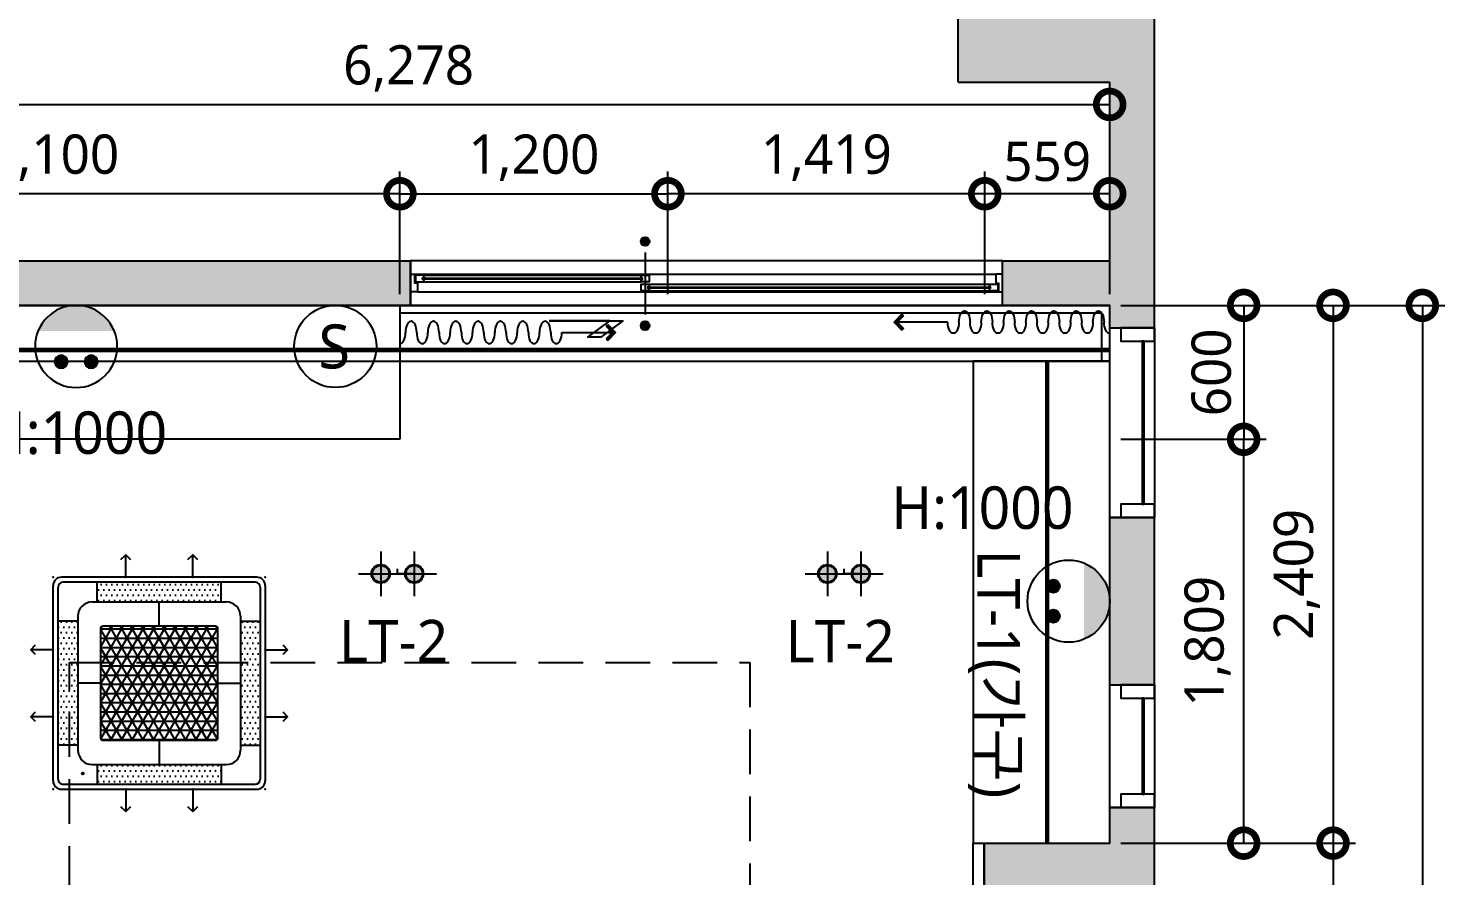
# Model space of a CAD drawing. Extents: x 11477420 to 23072185, y -28506554 to -14238804.
# Drawn here: x 11533032 to 11539374, y -14272349 to -14268553 of the extents above; entities that cross this region are included whole.
import ezdxf
from ezdxf.enums import TextEntityAlignment as Align

# ---------------------------------------------------------------- set-up
doc = ezdxf.new("R2010")
doc.units = 0
doc.header["$LTSCALE"] = 50
doc.header["$MEASUREMENT"] = 0
doc.linetypes.add('DH-HID2', pattern=[1.2000000000000002, 0.8, -0.4])
doc.linetypes.add('HIDDEN', pattern=[0.375, 0.25, -0.125])
doc.layers.get('0').update_dxf_attribs({"linetype": 'CONTINUOUS'})
doc.layers.get('DEFPOINTS').update_dxf_attribs({"linetype": 'CONTINUOUS'})
for name, color, linetype in [('01. F-소품', 3, 'CONTINUOUS'), ('06-LIGHT', 4, 'CONTINUOUS'), ('07-DIM WAL', 5, 'CONTINUOUS'), ('1.천장.벽체선(내벽)', 3, 'CONTINUOUS'), ('2.글자선', 60, 'CONTINUOUS'), ('2CONTINUOUS', 2, 'CONTINUOUS'), ('3 가구-붙박이', 6, 'CONTINUOUS'), ('8.패턴선', 8, 'CONTINUOUS'), ('C-WIN', 4, 'CONTINUOUS'), ('CO-DOOR', 8, 'CONTINUOUS'), ('DVM_INDOOR', 7, 'CONTINUOUS'), ('DVM_UNIT_BP', 7, 'CONTINUOUS'), ('DVM_UNIT_DP', 4, 'CONTINUOUS'), ('DVM_UNIT_LP', 3, 'CONTINUOUS'), ('FINISH', 6, 'CONTINUOUS'), ('FU-FURM', 251, 'DH-HID2'), ('Layer2', 51, 'CONTINUOUS'), ('RC-LIGHT', 7, 'CONTINUOUS'), ('설비', 7, 'CONTINUOUS')]:
    doc.layers.add(name, color=color, linetype=linetype)
doc.styles.add('DAWIN', font='NanumSquareR.ttf')
doc.styles.add('맑은 고딕', font='malgun.ttf')
doc.styles.add('코레일둥고', font='Korail_Round_Gothic_Medium.ttf')
doc.dimstyles.new('80', dxfattribs={"dimscale": 80, "dimtxt": 2.2, "dimasz": 3, "dimexe": 1.25, "dimexo": 0.625, "dimtad": 1, "dimdec": 0, "dimzin": 0, "dimdsep": 46, "dimlunit": 6, "dimtxsty": 'DAWIN', "dimblk1": 'DOTSMALL', "dimblk2": 'DOTSMALL', "dimsah": 1, "dimcen": 0.001, "dimclrd": 1, "dimclre": 1, "dimclrt": 3, "dimadec": 0, "dimazin": 0, "dimtfac": 1, "dimtdec": 0, "dimtix": 1, "dimtmove": 2, "dimatfit": 3, "dimldrblk": 'DOTSMALL', "dimfxl": 0, "dimtolj": 1, "dimtzin": 0, "dimarcsym": 0})

# ---------------------------------------------------------------- blocks, each defined once
blk = doc.blocks.new('flooor')
at = {"layer": '8.패턴선', "ltscale": 30}
h = blk.add_hatch(color=256, dxfattribs=at)
h.dxf.hatch_style = 1
h.paths.add_polyline_path([(11507656.7974163, -14172891.8045588), (11491856.7974163, -14172891.8045588), (11491856.7974163, -14188496.8045588), (11492056.79741629, -14188496.8045588), (11492056.7974163, -14187881.8045588), (11492216.7974163, -14187881.8045588), (11492216.7974163, -14187096.8045588), (11492056.7974163, -14187096.8045588), (11492056.7974163, -14177741.8045588), (11494956.7974163, -14177741.8045588), (11494956.7974163, -14177541.8045588), (11492056.7974163, -14177541.8045588), (11492056.7974163, -14173091.8045588), (11494756.7974163, -14173091.8045588), (11494756.79741629, -14176541.8045588), (11494956.79741629, -14176541.8045588), (11494956.7974163, -14173091.8045588), (11500056.79741629, -14173091.8045588), (11500056.7974163, -14176141.8045588), (11500256.7974163, -14176141.8045588), (11500256.79741629, -14173091.8045588), (11503456.79741629, -14173091.8045588), (11503456.7974163, -14176141.8045588), (11503656.7974163, -14176141.8045588), (11503656.7974163, -14175391.8045588), (11504256.7974163, -14175391.80455879), (11504256.7974163, -14175302.32121792), (11504246.7974163, -14175302.32121792), (11504246.7974163, -14175262.32121792), (11504256.7974163, -14175191.8045588), (11503656.79741629, -14175191.8045588), (11503656.7974163, -14173091.8045588), (11505856.7974163, -14173091.8045588), (11505856.7974163, -14175191.8045588), (11505256.7974163, -14175191.8045588), (11505256.7974163, -14175262.32121792), (11505266.7974163, -14175262.32121792), (11505266.7974163, -14175316.8045588), (11505256.7974163, -14175316.8045588), (11505256.7974163, -14175391.8045588), (11506056.79741629, -14175391.8045588), (11506056.7974163, -14174691.8045588), (11509204.79741629, -14174691.8045588), (11509204.79741629, -14174491.8045588), (11506056.7974163, -14174491.8045588), (11506056.7974163, -14173091.8045588), (11507656.7974163, -14173091.8045588)])
h.paths.add_polyline_path([(11499856.7974163, -14177741.8045588), (11504356.7974163, -14177741.8045588), (11504356.7974163, -14177541.8045588), (11499106.7974163, -14177541.8045588), (11499106.7974163, -14177566.8045588), (11499106.7974163, -14177716.8045588), (11499106.7974163, -14177741.8045588), (11499106.7974163, -14177991.8045588), (11499856.7974163, -14177991.8045588)], flags=17)
h.paths.add_polyline_path([(11506056.79741629, -14177541.8045588), (11505856.79741629, -14177541.8045588), (11505356.7974163, -14177541.8045588), (11505356.7974163, -14177741.8045588), (11505356.7974163, -14177941.8045588), (11506056.7974163, -14177941.8045588)], flags=17)
h.paths.add_polyline_path([(11512534.7974163, -14172891.8045588), (11511656.7974163, -14172891.8045588), (11511656.7974163, -14173091.8045588), (11511656.7974163, -14173691.8045588), (11512334.7974163, -14173691.8045588), (11512334.7974163, -14174491.8045588), (11511854.79741629, -14174491.8045588), (11511854.79741629, -14174691.8045588), (11512334.7974163, -14174691.8045588), (11512334.7974163, -14174791.8045588), (11512534.7974163, -14174791.8045588)])
h.paths.add_polyline_path([(11512534.7974163, -14175641.8045588), (11512384.79741628, -14175641.8045588), (11512334.7974163, -14175641.8045588), (11512334.79741629, -14176391.8045588), (11512534.7974163, -14176391.8045588)])
h.paths.add_polyline_path([(11512534.7974163, -14176941.8045588), (11512384.7974163, -14176941.8045588), (11512334.79741629, -14176941.8045588), (11512334.7974163, -14177100.8045588), (11511772.7974163, -14177100.8045588), (11511772.7974163, -14177941.8045588), (11512334.7974163, -14177941.8045588), (11512334.7974163, -14178041.8045588), (11512534.7974163, -14178041.8045588)])
h.paths.add_polyline_path([(11512534.7974163, -14179271.8045588), (11512384.7974163, -14179271.8045588), (11512334.7974163, -14179271.8045588), (11512334.7974163, -14179836.8045588), (11512534.7974163, -14179836.8045588)])
h.paths.add_polyline_path([(11512256.7974163, -14184446.8045588), (11511656.7974163, -14184446.8045588), (11511656.7974163, -14185146.8045588), (11512256.7974163, -14185146.8045588)])
h.paths.add_polyline_path([(11507213.7974163, -14187066.8045588), (11506733.7974163, -14187066.8045588), (11506733.7974163, -14187846.8045588), (11507213.7974163, -14187846.8045588)], flags=17)
h.paths.add_polyline_path([(11499706.7974163, -14186781.8045588), (11499221.7974163, -14186781.8045588), (11499221.7974163, -14187556.8045588), (11499706.7974163, -14187556.8045588)], flags=17)
at = {"layer": 'C-WIN', "ltscale": 30}
h = blk.add_hatch(color=256, dxfattribs=at)
h.dxf.hatch_style = 1
edge = h.paths.add_edge_path()
edge.add_arc((11510254.79741629, -14174405.67259649), 20, 0, 360)
h = blk.add_hatch(color=256, dxfattribs=at)
h.dxf.hatch_style = 1
edge = h.paths.add_edge_path()
edge.add_arc((11510254.79741629, -14174782.67947588), 20, 0, 360, ccw=False)
at = {"layer": '2CONTINUOUS', "ltscale": 30}
for p, q in [((11511656.7974163, -14173691.8045588), (11511656.7974163, -14172891.8045588)), ((11512534.7974163, -14174791.8045588), (11512534.7974163, -14172891.8045588)), ((11511656.79741629, -14173691.8045588), (11512334.79741629, -14173691.8045588)), ((11512334.7974163, -14174491.8045588), (11512334.7974163, -14173691.8045588)), ((11506056.7974163, -14174491.8045588), (11509204.79741629, -14174491.8045588)), ((11509204.79741629, -14174691.8045588), (11509204.79741629, -14174491.8045588)), ((11511854.79741629, -14174491.8045588), (11512334.7974163, -14174491.8045588)), ((11511854.7974163, -14174691.8045588), (11511854.79741629, -14174491.8045588)), ((11506056.7974163, -14174691.8045588), (11509204.79741629, -14174691.8045588)), ((11511854.7974163, -14174691.8045588), (11512334.79741629, -14174691.8045588)), ((11512334.7974163, -14174791.8045588), (11512334.7974163, -14174691.8045588)), ((11512334.7974163, -14174791.8045588), (11512534.7974163, -14174791.8045588)), ((11512334.79741629, -14176391.8045588), (11512334.7974163, -14175641.8045588)), ((11512334.7974163, -14175641.8045588), (11512534.7974163, -14175641.8045588)), ((11512534.7974163, -14176391.8045588), (11512534.7974163, -14175641.8045588)), ((11512334.7974163, -14176391.8045588), (11512534.7974163, -14176391.8045588)), ((11512334.7974163, -14177100.8045588), (11512334.79741629, -14176941.8045588)), ((11512334.7974163, -14176941.8045588), (11512534.7974163, -14176941.8045588)), ((11512534.7974163, -14178041.8045588), (11512534.7974163, -14176941.8045588)), ((11511772.7974163, -14177100.8045588), (11512334.7974163, -14177100.8045588)), ((11511772.7974163, -14177941.8045588), (11511772.7974163, -14177100.8045588))]:
    blk.add_line(p, q, dxfattribs=at)
at = {"layer": 'C-WIN', "ltscale": 30}
for p, q in [((11510254.79741629, -14174455.67259649), (11510254.79741629, -14174732.67947588)), ((11509222.23304877, -14174551.8045588), (11511824.79741629, -14174551.80455879)), ((11509263.87540355, -14174556.75779859), (11510237.29741629, -14174556.75779859)), ((11509234.79741629, -14174592.89203416), (11509234.79741629, -14174590.8045588)), ((11509234.79741629, -14174631.8045588), (11511837.36178382, -14174631.80455879)), ((11509263.87540355, -14174586.75779859), (11510237.29741629, -14174586.75779859)), ((11510272.33355328, -14174597.12033679), (11511796.09271743, -14174597.12033678)), ((11510272.33355328, -14174627.12033679), (11511796.09271743, -14174627.12033678))]:
    blk.add_line(p, q, dxfattribs=at)
for points in [[(11509204.79741629, -14174691.8045588), (11511854.79741629, -14174691.8045588), (11511854.79741629, -14174491.8045588), (11509204.79741629, -14174491.8045588)], [(11509258.32870718, -14174568.53369275), (11509263.87540355, -14174566.75779859), (11509263.87540355, -14174556.75779859), (11509225.87540355, -14174556.75779859), (11509225.87540355, -14174586.75779859), (11509263.87540355, -14174586.75779859), (11509263.87540355, -14174576.75779859), (11509258.32870718, -14174574.98190442)], [(11510242.84411266, -14174568.53369275), (11510237.29741629, -14174566.75779859), (11510237.29741629, -14174556.75779859), (11510272.29741629, -14174556.75779859), (11510272.29741629, -14174586.75779859), (11510237.29741629, -14174586.75779859), (11510237.29741629, -14174576.75779859), (11510242.84411266, -14174574.98190442)], [(11510272.33355328, -14174627.12033679), (11510237.33355328, -14174627.12033679), (11510237.33355328, -14174597.12033679), (11510272.33355328, -14174597.12033679), (11510272.33355328, -14174607.12033679), (11510266.78685691, -14174608.89623096), (11510266.78685691, -14174615.34444263), (11510272.33355328, -14174617.12033679)], [(11511799.57391632, -14174614.12033678), (11510268.8523544, -14174614.12033679), (11510268.8523544, -14174610.12033679), (11511799.57391632, -14174610.12033678)], [(11511796.09271743, -14174607.12033678), (11511796.09271743, -14174597.12033678), (11511834.09271743, -14174597.12033678), (11511834.09271743, -14174627.12033678), (11511796.09271743, -14174627.12033678), (11511796.09271743, -14174617.12033678), (11511801.6394138, -14174615.34444262), (11511801.6394138, -14174608.89623095)], [(11512334.7974163, -14174791.8045588), (11512534.7974163, -14174791.8045588), (11512534.7974163, -14175641.8045588), (11512334.7974163, -14175641.8045588)], [(11512534.79741629, -14174851.8045588), (11512534.79741629, -14174791.8045588), (11512384.79741628, -14174791.8045588), (11512384.79741628, -14174851.8045588)], [(11512479.7974163, -14175581.8045588), (11512489.79741629, -14175581.8045588), (11512489.79741629, -14174851.8045588), (11512479.7974163, -14174851.8045588)], [(11512534.7974163, -14175641.8045588), (11512534.7974163, -14175581.8045588), (11512384.79741628, -14175581.8045588), (11512384.79741628, -14175641.8045588)], [(11512334.79741629, -14176391.8045588), (11512534.7974163, -14176391.8045588), (11512534.7974163, -14176941.8045588), (11512334.79741629, -14176941.8045588)], [(11512534.79741629, -14176451.8045588), (11512534.79741629, -14176391.8045588), (11512384.79741629, -14176391.8045588), (11512384.79741629, -14176451.8045588)], [(11512479.79741629, -14176881.8045588), (11512489.79741628, -14176881.8045588), (11512489.79741628, -14176451.8045588), (11512479.79741629, -14176451.8045588)], [(11512534.7974163, -14176941.8045588), (11512534.7974163, -14176881.8045588), (11512384.7974163, -14176881.8045588), (11512384.7974163, -14176941.8045588)]]:
    blk.add_lwpolyline(points, close=True, dxfattribs=at)
for points in [[(11509204.79741629, -14174560.8045588), (11509204.79741629, -14174551.8045588), (11509222.23304877, -14174551.8045588), (11509222.23304877, -14174590.8045588), (11509234.79741629, -14174590.8045588), (11509234.79741629, -14174631.8045588), (11509204.79741629, -14174631.8045588), (11509204.79741629, -14174622.8045588)], [(11510240.77861518, -14174573.75779859), (11509260.39420466, -14174573.75779859), (11509260.39420466, -14174569.75779859), (11510240.77861518, -14174569.75779859), (11510240.77861518, -14174573.75779859), (11510240.77861518, -14174569.75779859)], [(11509263.87540355, -14174565.96609551), (11509266.62153966, -14174567.34864787), (11509267.14806871, -14174568.33618527), (11509267.69467949, -14174569.75779859)], [(11509263.87540355, -14174577.54950166), (11509266.62153966, -14174576.1669493), (11509267.14806871, -14174575.1794119), (11509267.69467949, -14174573.75779859)], [(11510237.29741629, -14174565.96609551), (11510234.55128018, -14174567.34864787), (11510234.02475113, -14174568.33618527), (11510233.47814036, -14174569.75779859)], [(11510237.29741629, -14174577.54950166), (11510234.55128018, -14174576.1669493), (11510234.02475113, -14174575.1794119), (11510233.47814036, -14174573.75779859)], [(11511854.79741629, -14174560.88410936), (11511854.79741629, -14174551.80455879), (11511824.79741629, -14174551.80455879), (11511824.79741629, -14174592.88410936), (11511837.36178382, -14174592.88410936), (11511837.36178382, -14174631.80455879), (11511854.79741629, -14174631.80455879), (11511854.79741629, -14174622.88410936)], [(11510272.33355328, -14174606.32863372), (11510275.0796894, -14174607.71118608), (11510275.60621844, -14174608.69872348), (11510276.15282922, -14174610.12033679)], [(11510272.33355328, -14174617.91203987), (11510275.0796894, -14174616.52948751), (11510275.60621844, -14174615.54195011), (11510276.15282922, -14174614.12033679)], [(11511796.09271743, -14174606.32863371), (11511793.34658132, -14174607.71118607), (11511792.82005227, -14174608.69872347), (11511792.27344149, -14174610.12033678)], [(11511796.09271743, -14174617.91203986), (11511793.34658132, -14174616.5294875), (11511792.82005227, -14174615.5419501), (11511792.27344149, -14174614.12033678)]]:
    blk.add_lwpolyline(points, dxfattribs=at)
for centre in [(11510254.79741629, -14174405.67259649), (11510254.79741629, -14174782.67947588)]:
    blk.add_circle(centre, 20, dxfattribs=at)
at = {"layer": 'CO-DOOR', "color": 1}
blk.add_lwpolyline([(11509825.61709428, -14174761.8045588), (11510154.79741629, -14174761.8045588), (11510056.18275684, -14174834.0885344), (11509997.8472871, -14174834.0885344), (11510096.46194656, -14174761.8045588), (11509825.61709428, -14174761.8045588)], close=True, dxfattribs=at)
blk = doc.blocks.new('FFSFDF')
at = {"layer": '01. F-소품'}
blk.add_hatch(color=8, dxfattribs=at).paths.add_polyline_path([(1567672.875535599, 1746751.144263355), (1567679.946603411, 1746744.073195543), (1567715.30194247, 1746779.428534603), (1567679.946603411, 1746814.783873662), (1567672.875535599, 1746807.71280585), (1567701.159806846, 1746779.428534603)])
at = {"layer": '01. F-소품', "color": 8}
for p, q in [((1567474.763190625, 1746779.428534603), (1567701.159806846, 1746779.428534603)), ((1567672.875535599, 1746807.71280585), (1567679.946603411, 1746814.783873662)), ((1567672.875535599, 1746751.144263355), (1567679.946603411, 1746744.073195543))]:
    blk.add_line(p, q, dxfattribs=at)
for points in [[(1567672.875535599, 1746807.71280585), (1567701.159806846, 1746779.428534603), (1567672.875535599, 1746751.144263355)], [(1567679.946603411, 1746814.783873662), (1567715.30194247, 1746779.428534603), (1567679.946603411, 1746744.073195543)]]:
    blk.add_lwpolyline(points, dxfattribs=at)
for centre, start_param, end_param in [((1566799.763190625, 1746779.428534603), 1.570796326794897, 4.71238898038469), ((1566899.763190625, 1746779.428534603), 1.570796326794897, 4.71238898038469), ((1566999.763190625, 1746779.428534603), 1.570796326794897, 4.71238898038469), ((1567099.763190625, 1746779.428534603), 1.570796326794897, 4.71238898038469), ((1567199.763190625, 1746779.428534603), 1.570796326794897, 4.71238898038469), ((1567299.763190625, 1746779.428534603), 1.570796326794897, 4.71238898038469), ((1567399.763190625, 1746779.428534603), 1.570796326794897, 4.71238898038469), ((1566749.763190625, 1746779.428534603), 6.283185307179586, 7.853981633974483), ((1566849.763190625, 1746779.428534603), 4.71238898038469, 7.853981633974483), ((1566949.763190625, 1746779.428534603), 4.71238898038469, 7.853981633974483), ((1567049.763190625, 1746779.428534603), 4.71238898038469, 7.853981633974483), ((1567149.763190625, 1746779.428534603), 4.71238898038469, 7.853981633974483), ((1567249.763190625, 1746779.428534603), 4.71238898038469, 7.853981633974483), ((1567349.763190625, 1746779.428534603), 4.71238898038469, 7.853981633974483), ((1567449.763190625, 1746779.428534603), 4.71238898038469, 7.853981633974483)]:
    blk.add_ellipse(centre, major_axis=(-3.061616997868383e-15, -50), ratio=0.5, start_param=start_param, end_param=end_param, dxfattribs=at)
blk = doc.blocks.new('flooor2')
at = {"layer": '1.천장.벽체선(내벽)', "ltscale": 30}
blk.add_lwpolyline([(11537262.06578046, -14272203.4450068), (11537312.06578046, -14272203.4450068), (11537312.06578046, -14273044.4450068), (11537262.06578046, -14273044.4450068)], close=True, dxfattribs=at)
at = {"layer": '3 가구-붙박이', "color": 8}
for points in [[(11534696.06578046, -14270394.44500679), (11531716.06578046, -14270394.44500679), (11531716.06578046, -14269794.4450068), (11534696.06578046, -14269794.4450068)], [(11537262.06578046, -14272203.4450068), (11537874.06578046, -14272203.4450068), (11537874.06578046, -14270044.4450068), (11537262.06578046, -14270044.4450068)]]:
    blk.add_lwpolyline(points, close=True, dxfattribs=at)
at = {"layer": 'FINISH', "color": 8, "ltscale": 10}
blk.add_lwpolyline([(11531716.06578046, -14269794.4450068), (11531716.06578046, -14270044.4450068), (11537874.06578046, -14270044.4450068), (11537874.06578046, -14269794.4450068), (11531716.06578046, -14269794.4450068)], dxfattribs=at)
at = {"layer": 'FU-FURM', "color": 8, "ltscale": 5}
for p, q in [((11533216.06578046, -14271394.44500679), (11536262.06578046, -14271394.44500679)), ((11533216.06578046, -14274216.4450068), (11533216.06578046, -14271394.44500679)), ((11536262.06578046, -14271394.44500679), (11536262.06578046, -14274216.4450068))]:
    blk.add_line(p, q, dxfattribs=at)
blk.add_blockref('flooor', (25539.2683641687, -95102.64044799656))
at = {"color": 8}
blk.add_blockref('FFSFDF', (9967946.302589836, -16016695.31801491), dxfattribs=at)
blk = doc.blocks.new('HEY')
at = {"linetype": 'Continuous'}
h = blk.add_hatch(color=4, dxfattribs=at)
h.dxf.hatch_style = 1
edge = h.paths.add_edge_path()
edge.add_arc((66128.45685526496, 14191.75584110821), 37.5, 0, 360)
edge = h.paths.add_edge_path()
edge.add_arc((66128.45685526496, 14041.75584110821), 37.5, 0, 360)
at = {"color": 1, "linetype": 'Continuous'}
for p, q in [((66128.45685526496, 14291.75584110891), (66128.45685526496, 14091.75584110752)), ((66228.45685526589, 14191.75584110821), (66028.45685526403, 14191.75584110821)), ((66128.45685526496, 14141.75584110891), (66128.45685526496, 13941.75584110752)), ((66228.45685526589, 14041.75584110821), (66028.45685526403, 14041.75584110821))]:
    blk.add_line(p, q, dxfattribs=at)
blk.add_lwpolyline([(66128.45685526496, 14191.75584110821), (66128.45685526496, 14041.75584110821), (66128.45685526496, 14116.75584110821), (66151.21933196485, 14116.75584110821)], dxfattribs=at)
at = {"color": 4, "linetype": 'Continuous'}
for centre, radius in [((66128.45685526496, 14191.75584110821), 41.5), ((66128.45685526496, 14191.75584110821), 37.5), ((66128.45685526496, 14041.75584110821), 41.5), ((66128.45685526496, 14041.75584110821), 37.5)]:
    blk.add_circle(centre, radius, dxfattribs=at)
blk = doc.blocks.new('_DOTSMALL')
at = {"color": 0, "linetype": 'ByBlock', "const_width": 0.5}
blk.add_lwpolyline([(-0.0625, 0, 1), (0.0625, 0, 1)], format="xyb", close=True, dxfattribs=at)
blk = doc.blocks.new('*D289')
at = {"layer": '07-DIM WAL', "color": 1, "lineweight": -2, "ltscale": 30}
for p, q in [((11531596.06578052, -14269744.44500679), (11531596.06578052, -14268794.44500679)), ((11537874.06578051, -14269744.4450068), (11537874.06578051, -14268794.44500679)), ((11531596.06578052, -14268894.44500679), (11537874.06578051, -14268894.44500679))]:
    blk.add_line(p, q, dxfattribs=at)
at = {"layer": 'DEFPOINTS', "color": 0, "ltscale": 30}
for p in [(11537874.06578051, -14268894.44500679), (11531596.06578052, -14269794.44500679), (11537874.06578051, -14269794.4450068)]:
    blk.add_point(p, dxfattribs=at)
at = {"layer": '07-DIM WAL', "color": 1, "lineweight": -2, "ltscale": 30, "xscale": 240, "yscale": 240, "zscale": 240, "rotation": 180}
blk.add_blockref('_DOTSMALL', (11531596.06578052, -14268894.44500679), dxfattribs=at)
at = {"layer": '07-DIM WAL', "color": 1, "lineweight": -2, "ltscale": 30, "xscale": 240, "yscale": 240, "zscale": 240}
blk.add_blockref('_DOTSMALL', (11537874.06578051, -14268894.44500679), dxfattribs=at)
at = {"layer": '07-DIM WAL', "color": 3, "ltscale": 30, "insert": (11534735.06578052, -14268732.89392765), "char_height": 176, "attachment_point": 5, "style": 'DAWIN'}
blk.add_mtext('\\A1;6,278', dxfattribs=at)
blk = doc.blocks.new('*D290')
at = {"layer": '07-DIM WAL', "color": 1, "lineweight": -2, "ltscale": 30}
for p, q in [((11537314.70873421, -14269744.44500679), (11537314.70873421, -14269194.44500679)), ((11537874.06578052, -14269744.4450068), (11537874.06578052, -14269194.44500679)), ((11537874.06578052, -14269294.44500679), (11537314.70873421, -14269294.44500679))]:
    blk.add_line(p, q, dxfattribs=at)
at = {"layer": 'DEFPOINTS', "color": 0, "ltscale": 30}
for p in [(11537314.70873421, -14269294.44500679), (11537314.70873421, -14269794.44500679), (11537874.06578052, -14269794.4450068)]:
    blk.add_point(p, dxfattribs=at)
at = {"layer": '07-DIM WAL', "color": 1, "lineweight": -2, "ltscale": 30, "xscale": 240, "yscale": 240, "zscale": 240, "rotation": 180}
blk.add_blockref('_DOTSMALL', (11537314.70873421, -14269294.44500679), dxfattribs=at)
at = {"layer": '07-DIM WAL', "color": 1, "lineweight": -2, "ltscale": 30, "xscale": 240, "yscale": 240, "zscale": 240}
blk.add_blockref('_DOTSMALL', (11537874.06578052, -14269294.44500679), dxfattribs=at)
at = {"layer": '07-DIM WAL', "color": 3, "ltscale": 30, "insert": (11537594.38725737, -14269150.36730895), "char_height": 176, "attachment_point": 5, "style": 'DAWIN'}
blk.add_mtext('\\A1;559', dxfattribs=at)
blk = doc.blocks.new('*D291')
at = {"layer": '07-DIM WAL', "color": 1, "lineweight": -2, "ltscale": 30}
for p, q in [((11535896.06578051, -14269744.4450068), (11535896.06578051, -14269194.44500679)), ((11537314.70873421, -14269744.44500679), (11537314.70873421, -14269194.44500679)), ((11537314.70873421, -14269294.44500679), (11535896.06578051, -14269294.44500679))]:
    blk.add_line(p, q, dxfattribs=at)
at = {"layer": 'DEFPOINTS', "color": 0, "ltscale": 30}
for p in [(11535896.06578051, -14269294.44500679), (11535896.06578051, -14269794.4450068), (11537314.70873421, -14269794.44500679)]:
    blk.add_point(p, dxfattribs=at)
at = {"layer": '07-DIM WAL', "color": 1, "lineweight": -2, "ltscale": 30, "xscale": 240, "yscale": 240, "zscale": 240, "rotation": 180}
blk.add_blockref('_DOTSMALL', (11535896.06578051, -14269294.44500679), dxfattribs=at)
at = {"layer": '07-DIM WAL', "color": 1, "lineweight": -2, "ltscale": 30, "xscale": 240, "yscale": 240, "zscale": 240}
blk.add_blockref('_DOTSMALL', (11537314.70873421, -14269294.44500679), dxfattribs=at)
at = {"layer": '07-DIM WAL', "color": 3, "ltscale": 30, "insert": (11536605.38725736, -14269132.89392765), "char_height": 176, "attachment_point": 5, "style": 'DAWIN'}
blk.add_mtext('\\A1;1,419', dxfattribs=at)
blk = doc.blocks.new('*D292')
at = {"layer": '07-DIM WAL', "color": 1, "lineweight": -2, "ltscale": 30}
for p, q in [((11534696.06578052, -14269744.4450068), (11534696.06578052, -14269194.44500679)), ((11535896.06578051, -14269744.4450068), (11535896.06578051, -14269194.44500679)), ((11534696.06578052, -14269294.44500679), (11535896.06578051, -14269294.44500679))]:
    blk.add_line(p, q, dxfattribs=at)
at = {"layer": 'DEFPOINTS', "color": 0, "ltscale": 30}
for p in [(11535896.06578051, -14269294.44500679), (11534696.06578052, -14269794.4450068), (11535896.06578051, -14269794.4450068)]:
    blk.add_point(p, dxfattribs=at)
at = {"layer": '07-DIM WAL', "color": 1, "lineweight": -2, "ltscale": 30, "xscale": 240, "yscale": 240, "zscale": 240, "rotation": 180}
blk.add_blockref('_DOTSMALL', (11534696.06578052, -14269294.44500679), dxfattribs=at)
at = {"layer": '07-DIM WAL', "color": 1, "lineweight": -2, "ltscale": 30, "xscale": 240, "yscale": 240, "zscale": 240}
blk.add_blockref('_DOTSMALL', (11535896.06578051, -14269294.44500679), dxfattribs=at)
at = {"layer": '07-DIM WAL', "color": 3, "ltscale": 30, "insert": (11535296.06578052, -14269132.89392765), "char_height": 176, "attachment_point": 5, "style": 'DAWIN'}
blk.add_mtext('\\A1;1,200', dxfattribs=at)
blk = doc.blocks.new('*D293')
at = {"layer": '07-DIM WAL', "color": 1, "lineweight": -2, "ltscale": 30}
for p, q in [((11531596.06578052, -14269744.4450068), (11531596.06578052, -14269194.44500678)), ((11534696.06578052, -14269744.4450068), (11534696.06578052, -14269194.44500678)), ((11534696.06578052, -14269294.44500678), (11531596.06578052, -14269294.44500678))]:
    blk.add_line(p, q, dxfattribs=at)
at = {"layer": 'DEFPOINTS', "color": 0, "ltscale": 30}
for p in [(11531596.06578052, -14269294.44500678), (11531596.06578052, -14269794.4450068), (11534696.06578052, -14269794.4450068)]:
    blk.add_point(p, dxfattribs=at)
at = {"layer": '07-DIM WAL', "color": 1, "lineweight": -2, "ltscale": 30, "xscale": 240, "yscale": 240, "zscale": 240, "rotation": 180}
blk.add_blockref('_DOTSMALL', (11531596.06578052, -14269294.44500678), dxfattribs=at)
at = {"layer": '07-DIM WAL', "color": 1, "lineweight": -2, "ltscale": 30, "xscale": 240, "yscale": 240, "zscale": 240}
blk.add_blockref('_DOTSMALL', (11534696.06578052, -14269294.44500678), dxfattribs=at)
at = {"layer": '07-DIM WAL', "color": 3, "ltscale": 30, "insert": (11533146.06578052, -14269132.89392764), "char_height": 176, "attachment_point": 5, "style": 'DAWIN'}
blk.add_mtext('\\A1;3,100', dxfattribs=at)
blk = doc.blocks.new('*D294')
at = {"layer": '07-DIM WAL', "color": 1, "lineweight": -2, "ltscale": 30}
for p, q in [((11537924.06578052, -14269794.4450068), (11538974.06578054, -14269794.4450068)), ((11538874.06578054, -14269794.4450068), (11538874.06578054, -14272203.44500681)), ((11537924.06578051, -14272203.44500681), (11538974.06578054, -14272203.44500681))]:
    blk.add_line(p, q, dxfattribs=at)
at = {"layer": 'DEFPOINTS', "color": 0, "ltscale": 30}
for p in [(11537874.06578052, -14269794.4450068), (11537874.06578051, -14272203.44500681), (11538874.06578054, -14272203.44500681)]:
    blk.add_point(p, dxfattribs=at)
at = {"layer": '07-DIM WAL', "color": 1, "lineweight": -2, "ltscale": 30, "xscale": 240, "yscale": 240, "zscale": 240}
for p, rotation in [((11538874.06578054, -14269794.4450068), 90), ((11538874.06578054, -14272203.44500681), 270)]:
    blk.add_blockref('_DOTSMALL', p, dxfattribs=dict(at, rotation=rotation))
at = {"layer": '07-DIM WAL', "color": 3, "ltscale": 30, "insert": (11538712.51470139, -14270998.9450068), "char_height": 176, "attachment_point": 5, "rotation": 90, "style": 'DAWIN'}
blk.add_mtext('\\A1;2,409', dxfattribs=at)
blk = doc.blocks.new('*D295')
at = {"layer": '07-DIM WAL', "color": 1, "lineweight": -2, "ltscale": 30}
for p, q in [((11537924.06578052, -14270394.44500681), (11538574.06578054, -14270394.44500681)), ((11538474.06578054, -14272203.4450068), (11538474.06578054, -14270394.44500681)), ((11537924.06578052, -14272203.4450068), (11538574.06578054, -14272203.4450068))]:
    blk.add_line(p, q, dxfattribs=at)
at = {"layer": 'DEFPOINTS', "color": 0, "ltscale": 30}
for p in [(11537874.06578052, -14270394.44500681), (11538474.06578054, -14270394.44500681), (11537874.06578052, -14272203.4450068)]:
    blk.add_point(p, dxfattribs=at)
at = {"layer": '07-DIM WAL', "color": 1, "lineweight": -2, "ltscale": 30, "xscale": 240, "yscale": 240, "zscale": 240}
for p, rotation in [((11538474.06578054, -14270394.44500681), 90), ((11538474.06578054, -14272203.4450068), 270)]:
    blk.add_blockref('_DOTSMALL', p, dxfattribs=dict(at, rotation=rotation))
at = {"layer": '07-DIM WAL', "color": 3, "ltscale": 30, "insert": (11538312.51470139, -14271298.9450068), "char_height": 176, "attachment_point": 5, "rotation": 90, "style": 'DAWIN'}
blk.add_mtext('\\A1;1,809', dxfattribs=at)
blk = doc.blocks.new('*D296')
at = {"layer": '07-DIM WAL', "color": 1, "lineweight": -2, "ltscale": 30}
for p, q in [((11537924.06578052, -14269794.4450068), (11538574.06578054, -14269794.4450068)), ((11538474.06578054, -14269794.4450068), (11538474.06578054, -14270394.44500679)), ((11537924.06578052, -14270394.44500679), (11538574.06578054, -14270394.44500679))]:
    blk.add_line(p, q, dxfattribs=at)
at = {"layer": 'DEFPOINTS', "color": 0, "ltscale": 30}
for p in [(11537874.06578052, -14269794.4450068), (11537874.06578052, -14270394.44500679), (11538474.06578054, -14270394.44500679)]:
    blk.add_point(p, dxfattribs=at)
at = {"layer": '07-DIM WAL', "color": 1, "lineweight": -2, "ltscale": 30, "xscale": 240, "yscale": 240, "zscale": 240}
for p, rotation in [((11538474.06578054, -14269794.4450068), 90), ((11538474.06578054, -14270394.44500679), 270)]:
    blk.add_blockref('_DOTSMALL', p, dxfattribs=dict(at, rotation=rotation))
at = {"layer": '07-DIM WAL', "color": 3, "ltscale": 30, "insert": (11538329.98808269, -14270094.4450068), "char_height": 176, "attachment_point": 5, "rotation": 90, "style": 'DAWIN'}
blk.add_mtext('\\A1;600', dxfattribs=at)
blk = doc.blocks.new('*D297')
at = {"layer": '07-DIM WAL', "color": 1, "lineweight": -2, "ltscale": 30}
for p, q in [((11537924.06578052, -14272203.44500681), (11538974.06578054, -14272203.44500681)), ((11538874.06578054, -14272203.44500681), (11538874.06578054, -14273044.4450068)), ((11537924.06578052, -14273044.4450068), (11538974.06578054, -14273044.4450068))]:
    blk.add_line(p, q, dxfattribs=at)
at = {"layer": 'DEFPOINTS', "color": 0, "ltscale": 30}
for p in [(11537874.06578052, -14272203.44500681), (11537874.06578052, -14273044.4450068), (11538874.06578054, -14273044.4450068)]:
    blk.add_point(p, dxfattribs=at)
at = {"layer": '07-DIM WAL', "color": 1, "lineweight": -2, "ltscale": 30, "xscale": 240, "yscale": 240, "zscale": 240}
for p, rotation in [((11538874.06578054, -14272203.44500681), 90), ((11538874.06578054, -14273044.4450068), 270)]:
    blk.add_blockref('_DOTSMALL', p, dxfattribs=dict(at, rotation=rotation))
at = {"layer": '07-DIM WAL', "color": 3, "ltscale": 30, "insert": (11538729.98808269, -14272623.9450068), "char_height": 176, "attachment_point": 5, "rotation": 90, "style": 'DAWIN'}
blk.add_mtext('\\A1;841', dxfattribs=at)
blk = doc.blocks.new('*D313')
at = {"layer": '07-DIM WAL', "color": 1, "lineweight": -2, "ltscale": 30}
for p, q in [((11537924.06578053, -14269794.4450068), (11539374.06578054, -14269794.4450068)), ((11539274.06578054, -14269794.4450068), (11539274.06578054, -14283399.4450068)), ((11537924.06578053, -14283399.4450068), (11539374.06578054, -14283399.4450068))]:
    blk.add_line(p, q, dxfattribs=at)
at = {"layer": 'DEFPOINTS', "color": 0, "ltscale": 30}
for p in [(11537874.06578053, -14269794.4450068), (11537874.06578053, -14283399.4450068), (11539274.06578054, -14283399.4450068)]:
    blk.add_point(p, dxfattribs=at)
at = {"layer": '07-DIM WAL', "color": 1, "lineweight": -2, "ltscale": 30, "xscale": 240, "yscale": 240, "zscale": 240}
for p, rotation in [((11539274.06578054, -14269794.4450068), 90), ((11539274.06578054, -14283399.4450068), 270)]:
    blk.add_blockref('_DOTSMALL', p, dxfattribs=dict(at, rotation=rotation))
at = {"layer": '07-DIM WAL', "color": 3, "ltscale": 30, "insert": (11539112.51470139, -14276596.9450068), "char_height": 176, "attachment_point": 5, "rotation": 90, "style": 'DAWIN'}
blk.add_mtext('\\A1;13,605', dxfattribs=at)
blk = doc.blocks.new('egoo')
at = {"layer": 'Layer2'}
h = blk.add_hatch(color=140, dxfattribs=at)
edge = h.paths.add_edge_path()
edge.add_arc((1015645.316358872, 443433.7452433793), 22.2944076163778, 0, 360)
h = blk.add_hatch(color=140, dxfattribs=at)
edge = h.paths.add_edge_path()
edge.add_arc((1015747.655630637, 443433.7452401983), 22.2944076163778, 0, 360)
h = blk.add_hatch(color=140, dxfattribs=at)
edge = h.paths.add_edge_path()
edge.add_line((1015826.330340307, 443329.111627974), (1015566.641642698, 443329.1116360459))
edge.add_ellipse((1015696.485993129, 443381.4608855267), major_axis=(98.99495057509459, 98.9949444209962), ratio=1, start_angle=156.9577785224105, end_angle=293.0422214775893)
at = {"layer": 'Layer2', "color": 140}
for centre, radius in [((1015696.485993129, 443381.460885526), 139.9999973581115), ((1015645.316358872, 443433.7452433793), 22.2944076163778), ((1015747.655630637, 443433.7452401983), 22.2944076163778)]:
    blk.add_circle(centre, radius, dxfattribs=at)
blk = doc.blocks.new('DVM_DP_VEC')
at = {"layer": 'DVM_UNIT_DP', "color": 0}
blk.add_line((0, 0), (100, 0), dxfattribs=at)
blk.add_lwpolyline([(78.78679656440357, 21.21320343559637), (100, 0), (78.78679656440357, -21.21320343559637)], dxfattribs=at)
blk.add_point((0, 0), dxfattribs=at)
blk = doc.blocks.new('DVM_LP_VEC')
at = {"layer": 'DVM_UNIT_LP', "color": 0}
blk.add_line((0, 0), (100, 0), dxfattribs=at)
blk.add_lwpolyline([(78.78679656440357, 21.21320343559637), (100, 0), (78.78679656440357, -21.21320343559637)], dxfattribs=at)
blk.add_point((0, 0), dxfattribs=at)
blk = doc.blocks.new('DVM_ID_CST_WF4W_840X246X840_T')
at = {"layer": 'DVM_INDOOR'}
h = blk.add_hatch(dxfattribs=at)
h.set_pattern_fill('DOTS', color=0, scale=15)
h.set_pattern_definition([(0, (0, 0), (11.90625, 23.8125), [0, -23.8125])])
h.paths.add_polyline_path([(-363.9913214610912, 276.7387997253788), (-452.2821236932635, 276.7387997253787), (-452.2821236932635, -278.0882596767043), (-363.9295776869899, -278.0882596767044)])
h.paths.add_polyline_path([(277.4875057097763, 451.6814269191617), (-277.3435554830899, 451.6814269191617), (-277.34355548309, 363.38911859244), (277.4875057097763, 363.3891185924401)])
h.paths.add_polyline_path([(452.42607391995, 276.7387997253787), (364.1981993359743, 276.7387997253787), (364.136378861799, -278.0882596767044), (452.4260739199499, -278.0882596767043)])
h.paths.add_polyline_path([(277.4834824804598, -364.7385785458553), (-277.3435554830899, -364.7385785458551), (-277.3435554830899, -453.030886872576), (277.4834824804598, -453.0308868725759)])
h = blk.add_hatch(dxfattribs=at)
h.set_pattern_fill('NET3', color=0, scale=13)
h.set_pattern_definition([(0, (0, 0), (0, 41.275), []), (59.99999999999999, (0, 0), (-35.7451985412027, 20.6375), []), (120, (0, 0), (-35.7451985412027, -20.63749999999999), [])])
h.paths.add_polyline_path([(261.2765116632472, 246.0862577089958, 0.4142135623730951), (251.2765116632471, 256.0862577089958), (-251.1365846658946, 256.0862577089959, 0.4142135623730951), (-261.1365846658946, 246.0862577089959), (-261.1365846658946, -247.4357176624109, 0.4142135623730951), (-251.1365846658946, -257.4357176624109), (251.2765116632472, -257.435717662411, 0.4142135623730951), (261.2765116632472, -247.435717662411)])
at = {"layer": 'DVM_INDOOR', "color": 0}
for p, q in [((437.070080349481, 474.3253868761433), (-436.9301533521289, 474.3253868761433)), ((430.42607391995, 451.6814269191617), (-430.2821236932635, 451.6814269191617)), ((-277.3435554830899, 363.3891185924401), (-277.3435554830899, 451.6814269191616)), ((277.4875057097764, 363.3891185924401), (277.4875057097764, 451.6814269191616)), ((-474.9301533521289, -437.6748468274689), (-474.9301533521289, 436.3253868761433)), ((-452.2821236932635, -431.0308868725761), (-452.2821236932635, 429.6814269191618)), ((452.4260739199499, 429.6814269191615), (452.4260739199499, -431.0308868725761)), ((475.070080349481, 436.3253868761435), (475.070080349481, -437.6748468274689)), ((-300.3938862155579, 363.3891185924401), (300.6007672759707, 363.3891185924401)), ((0.06996349867620211, 256.0862577089958), (0.1034405297400554, 363.3891185924401)), ((-363.9913214610911, 276.7387997253788), (-452.2821236932635, 276.7387997253787)), ((-363.9938858217375, 299.782040884275), (-363.9270117510618, -301.1456562540202)), ((364.2007668811713, 299.7820320921216), (364.1338097374042, -301.1456650461736)), ((364.1981993359744, 276.7387997253787), (452.4260739199498, 276.7387997253787)), ((-261.1365846658946, -0.6747299767075106), (-363.9604483006401, -0.6861727016087036)), ((261.2765116632472, -0.6747299767075674), (364.1672878214898, -0.6861943717160437)), ((-363.9295776869899, -278.0882596767043), (-452.2821236932635, -278.0882596767043)), ((0.06996349867628737, -257.435717662411), (0.06996349867628737, -364.7385785458553)), ((364.136378861799, -278.0882596767043), (452.4260739199498, -278.0882596767042)), ((-300.3270121448822, -364.7385785458553), (300.5338101322037, -364.7385785458553)), ((-277.3435554830899, -364.7385785458553), (-277.3435554830899, -453.0308868725761)), ((277.4834824804598, -364.7385785458553), (277.4834824804598, -453.030886872576)), ((-436.9301533521287, -475.6748468274688), (437.070080349481, -475.6748468274688)), ((-430.2821236932634, -453.0308868725761), (430.4260739199499, -453.0308868725761))]:
    blk.add_line(p, q, dxfattribs=at)
blk.add_lwpolyline([(-251.1365846658946, 256.0862577089959), (251.276511663247, 256.0862577089958, -0.414213562373095), (261.2765116632472, 246.0862577089958), (261.2765116632472, -247.435717662411, -0.414213562373095), (251.2765116632472, -257.435717662411), (-251.1365846658946, -257.4357176624109, -0.414213562373095), (-261.1365846658946, -247.4357176624109), (-261.1365846658946, 246.0862577089959, -0.414213562373095)], format="xyb", close=True, dxfattribs=at)
blk.add_circle((-342.5198852014717, -404.9323154055801), 4.242817642283626, dxfattribs=at)
for centre, radius, start, end in [((-436.9301533521289, 436.3253868761433), 38, 90, 180), ((-430.2821236932635, 429.6814269191617), 22, 90, 180), ((430.4260739199499, 429.6814269191615), 22, 0, 90), ((437.070080349481, 436.3253868761433), 38, 0, 90), ((-300.3938862155579, 299.7891185924401), 63.6, 90, 180.0063761447692), ((300.6007672759707, 299.78911859244), 63.6, 359.9936159345816, 90), ((-300.3270121448822, -301.1385785458551), 63.6, 180.0063761447692, 270), ((300.5338101322037, -301.1385785458552), 63.6, 270, 359.9936159345816), ((-436.9301533521289, -437.6748468274688), 38, 180, 270), ((-430.2821236932635, -431.0308868725761), 22, 180, 270), ((430.4260739199499, -431.0308868725761), 22, 270, 0), ((437.070080349481, -437.6748468274688), 38, 270, 0)]:
    blk.add_arc(centre, radius, start, end, dxfattribs=at)
at = {"layer": 'DVM_UNIT_BP'}
for p in [(-474.9301533521289, 474.3253868761433), (475.070080349481, 474.3253868761433), (-474.9301533521289, -475.6748468274689), (475.070080349481, -475.6748468274688)]:
    blk.add_point(p, dxfattribs=at)
at = {"layer": 'DVM_UNIT_DP'}
for p, rotation in [((-150.0700703541743, 474.3253868761433), 90), ((-474.9301533521289, -150.5526935809332), 180), ((149.9299296458255, -475.6748468274688), 270)]:
    blk.add_blockref('DVM_DP_VEC', p, dxfattribs=dict(at, rotation=rotation))
blk.add_blockref('DVM_DP_VEC', (475.0700803541758, 149.4473064190732), dxfattribs=at)
at = {"layer": 'DVM_UNIT_LP'}
for p, rotation in [((149.9299296458255, 474.3253868761433), 90), ((-474.9301533521289, 149.4473064190669), 180), ((-150.0700703541743, -475.6748468274687), 270)]:
    blk.add_blockref('DVM_LP_VEC', p, dxfattribs=dict(at, rotation=rotation))
blk.add_blockref('DVM_LP_VEC', (475.0700803541758, -150.5526935809268), dxfattribs=at)
blk = doc.blocks.new('SW')
at = {"layer": '설비', "color": 140}
blk.add_circle((11533254.06578046, -14277699.4450068), 183.9999999999994, dxfattribs=at)
at = {"layer": '설비', "color": 140, "insert": (11533319.96938735, -14277600.8212086), "char_height": 197.1428571428615, "attachment_point": 3, "style": '코레일둥고'}
blk.add_mtext_dynamic_manual_height_columns('{\\fMalgun Gothic|b0|i0|c129|p50;S}', width=314.3269599167245, gutter_width=2.190476190476239, heights=[0], dxfattribs=at)

msp = doc.modelspace()

# ---------------------------------------------------------------- linework, layer by layer
at = {"layer": '07-DIM WAL', "color": 10, "linetype": 'HIDDEN', "ltscale": 10, "const_width": 20}
for points in [[(11531716.06578046, -14269994.44500669), (11537874.06578046, -14269994.44500683)], [(11537594.38725731, -14272203.4450068), (11537594.38725731, -14270044.4450068)]]:
    msp.add_lwpolyline(points, dxfattribs=at)
at = {"layer": 'RC-LIGHT', "ltscale": 30}
msp.add_lwpolyline([(11537838.49999969, -14269828.62083183), (11534696.06578046, -14269828.62083183), (11534696.06578046, -14270044.4450068), (11537838.49999969, -14270044.4450068)], close=True, dxfattribs=at)

# ---------------------------------------------------------------- block references
msp.add_blockref('flooor2', (0, 0))
at = {"color": 8, "xscale": -1}
msp.add_blockref('FFSFDF', (13104623.82897109, -16016648.8735414), dxfattribs=at)
at = {"layer": '06-LIGHT', "rotation": 90}
for p in [(11548801.82162109, -14337125.40186206), (11550801.82162109, -14337125.40186206)]:
    msp.add_blockref('HEY', p, dxfattribs=at)
at = {"layer": 'DVM_INDOOR', "color": 2, "rotation": 359.9999999935383}
msp.add_blockref('DVM_ID_CST_WF4W_840X246X840_T', (11533618.08670205, -14271486.53258027), dxfattribs=at)
at = {"layer": '설비', "color": 140, "yscale": 1.314285739087145, "zscale": 1.314285739087145}
for p, xscale, rotation in [((10198330.81458374, -13687248.51398932), -1.314285739087145, 180), ((12120419.99679794, -15606034.85178849), 1.314285739087145, 90)]:
    msp.add_blockref('egoo', p, dxfattribs=dict(at, xscale=xscale, rotation=rotation))
at = {"layer": '설비', "color": 140}
msp.add_blockref('SW', (1152.54390967451, 7721.000000001863), dxfattribs=at)

# ---------------------------------------------------------------- texts
at = {"layer": '2.글자선', "color": 30, "style": '맑은 고딕'}
for s, p in [('H:1000', (11532837.0870937, -14270269.65715535)), ('H:1000', (11536895.63151638, -14270605.611427)), ('LT-2', (11534423.30266375, -14271203.30606183)), ('LT-2', (11536423.30266375, -14271203.30606183))]:
    msp.add_text(s, height=190.1384803898859, dxfattribs=at).set_placement(p, align=Align.TOP_LEFT)
msp.add_text('LT-1(가구)', height=190.1384803898859, rotation=270, dxfattribs=at).set_placement((11537472.17856574, -14270887.9357729), align=Align.TOP_LEFT)

# ---------------------------------------------------------------- dimensions: what is measured, and where the dimension line sits
at = {"layer": '07-DIM WAL', "ltscale": 30}
for base, p1, p2, picture, middle in [((11537874.06578051, -14268894.44500679), (11531596.06578052, -14269794.44500679), (11537874.06578051, -14269794.4450068), '*D289', (11534735.06578052, -14268732.89392765)), ((11531596.06578052, -14269294.44500678), (11534696.06578052, -14269794.4450068), (11531596.06578052, -14269794.4450068), '*D293', (11533146.06578052, -14269132.89392764)), ((11535896.06578051, -14269294.44500679), (11534696.06578052, -14269794.4450068), (11535896.06578051, -14269794.4450068), '*D292', (11535296.06578052, -14269132.89392765)), ((11535896.06578051, -14269294.44500679), (11537314.70873421, -14269794.44500679), (11535896.06578051, -14269794.4450068), '*D291', (11536605.38725736, -14269132.89392765)), ((11537314.70873421, -14269294.44500679), (11537874.06578052, -14269794.4450068), (11537314.70873421, -14269794.44500679), '*D290', (11537594.38725737, -14269150.36730895))]:
    dim = msp.add_linear_dim(base=base, p1=p1, p2=p2, dimstyle='80', dxfattribs=at)
    dim.commit()
    dim.dimension.update_dxf_attribs({"geometry": picture, "text_midpoint": middle})
for base, p1, p2, picture, middle in [((11538874.06578054, -14272203.44500681), (11537874.06578051, -14269794.4450068), (11537874.06578051, -14272203.4450068), '*D294', (11538712.51470139, -14270998.9450068)), ((11538474.06578054, -14270394.44500679), (11537874.06578051, -14269794.4450068), (11537874.06578051, -14270394.44500679), '*D296', (11538329.98808269, -14270094.4450068)), ((11539274.06578054, -14283399.4450068), (11537874.06578052, -14269794.4450068), (11537874.06578053, -14283399.44500679), '*D313', (11539112.51470139, -14276596.9450068)), ((11538474.06578054, -14270394.44500681), (11537874.06578052, -14272203.4450068), (11537874.06578051, -14270394.4450068), '*D295', (11538312.51470139, -14271298.9450068)), ((11538874.06578054, -14273044.4450068), (11537874.06578052, -14272203.4450068), (11537874.06578052, -14273044.44500679), '*D297', (11538729.98808269, -14272623.9450068))]:
    dim = msp.add_linear_dim(base=base, p1=p1, p2=p2, angle=90, dimstyle='80', dxfattribs=at)
    dim.commit()
    dim.dimension.update_dxf_attribs({"geometry": picture, "text_midpoint": middle})

doc.saveas('drawing.dxf')
